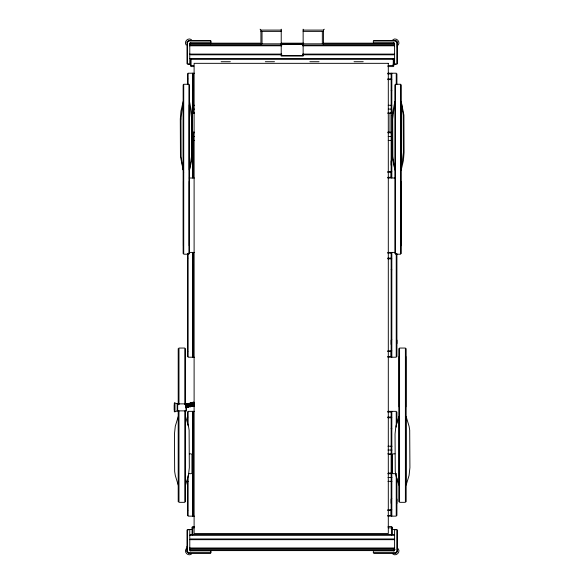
<?xml version="1.0" encoding="UTF-8"?>
<svg xmlns="http://www.w3.org/2000/svg" width="584" height="584" viewBox="0 0 584 584"><rect width="100%" height="100%" fill="white"/><g stroke="black" fill="none" stroke-linecap="round" stroke-linejoin="round"><path stroke-width="0.88" d="M178.974 404.69L178.974 348.049L184.792 348.049L184.792 404.69M187.011 546.42L187.011 551.727L188.537 553.252L210.569 553.252L210.569 551.727L211.036 551.53L211.036 552.778L188.734 552.778L187.486 551.53L187.486 529.542L192.231 529.542M187.449 424.13L187.457 412.012L187.836 412.012M187.449 269.501L187.457 253.566M187.449 84.3L187.457 73.876L187.836 73.876M188.128 253.587L188.128 357.218L194.355 357.218M188.128 84.622L188.128 73.204L194.355 73.204M193.209 428.43L193.209 413.092M193.209 269.501L193.209 254.164M193.209 90.294L193.209 74.964M281.225 29.2L281.225 56.042L303.14 56.042L303.14 29.2M391.149 515.351L391.149 499.057L391.827 498.707M391.149 356.423L391.149 340.129L391.827 339.779M391.149 177.215L391.149 160.921L391.827 160.571M396.908 499.057L396.908 515.475L396.529 515.475M396.908 340.129L396.908 356.547L396.529 356.547M396.908 503.35L396.908 502.51M397.354 47.355L397.354 42.048L395.828 40.522L373.796 40.522M192.202 403.208L192.932 404.909M192.129 403.332L193.1 405.201M186.019 406.639L186.004 406.172M194.202 403.712L194.012 402.661M191.618 403.23L191.326 404.347M191.326 402.719L190.369 403.099L190.041 404.31M187.501 406.281L186.625 404.529M185.668 404.413L187.26 404.661L187.654 406.026M187.931 405.573L186.683 407.121M186.997 406.201L186.515 407.172M186.048 406.844L185.997 405.734M186.055 405.639L185.968 407.442L187.114 406.822M187.23 406.559L187.208 405.493M190.114 403.639L190.924 402.653M189.333 406.902L190.384 405.194L189.464 403.617M188.121 407.048L188.844 405.895L188.61 404.668M178.208 416.633L175.288 426.247L174.448 434.08L174.66 471.522L175.288 475.427L178.208 485.049M185.559 485.049L188.479 475.427L189.318 467.594L189.107 430.16L188.479 426.247L185.559 416.633M398.806 416.633L395.886 426.247L395.047 434.08L395.259 471.522L395.886 475.427L398.806 485.049M406.157 485.049L409.077 475.427L409.917 467.594L409.705 430.16L409.077 426.247L406.157 416.633M188.705 406.216L188.588 404.756L187.084 403.873M188.523 406.187L188.267 404.661M188.537 530.009L188.734 529.542M373.322 42.245L373.322 40.997L395.631 40.997L395.828 40.522M188.537 553.252L188.734 552.778M395.631 64.24L395.828 63.765M192.479 406.362L193.852 404.77L192.829 402.814M189.026 405.822L189.136 404.807M186.376 406.603L186.04 405.026M398.208 45.034C400.799 41.756 396.156 37.12 392.886 39.705M186.157 548.741C183.566 552.019 188.201 556.661 191.479 554.07M192.552 405.055L192.698 404.106L191.917 403.347M191.223 403.756L191.654 403.318M187.084 403.829L188.289 403.566M186.858 406.741L185.968 407.581M188.077 403.931L189.406 403.106M192.304 402.726L193.173 402.091L194.143 402.266M191.355 405.822C192.954 405.771 193.224 403.361 191.574 403.164M189.888 406.413L190.136 404.369L188.376 403.464M188.282 403.865L189.362 403.332M323.434 45.129L323.434 30.091L324.273 29.2M188.223 406.705L187.734 407.157M187.814 406.61L186.15 407.471M193.413 402.807L193.151 403.814M187.011 63.765L187.011 42.048L188.537 40.522L210.569 40.522L210.569 43.815M190.442 64.24L187.486 64.24L187.486 42.245L188.734 40.997L211.036 40.997L211.036 42.245L210.569 42.048M387.637 73.876L391.149 73.876L391.82 73.204L391.82 178.01L391.149 177.339L391.149 172.287L387.637 172.287M387.637 253.084L391.149 253.084L391.82 252.412L391.82 357.218L391.149 356.547L387.637 356.547M387.637 412.012L391.149 412.012L391.82 411.34L391.82 516.146L391.149 515.475L387.637 515.475M373.322 551.53L373.322 552.778L395.631 552.778L396.879 551.53L396.879 529.542L392.134 529.542M373.796 553.252L395.828 553.252L397.354 551.727L397.354 530.009M191.924 405.617L192.479 405.216M193.698 132.75L194.348 132.123M387.915 113.537L390.017 113.537L390.659 112.909M186.055 407.252L186.734 405.946L185.938 404.705M188.822 406.296L188.355 406.61M190.26 405.902L190.88 404.675L189.99 403.741M190.202 405.946L190.815 404.427L189.201 403.573M193.143 405.8L192.559 406.187M188.523 406.347C189.917 405.617 188.858 403.515 187.442 403.96M192.829 406.165L193.815 404.113L192.464 402.573M189.464 403.77L190.194 403.486M186.588 403.909L187.668 403.493M189.756 45.691L190.639 45.092L281.787 45.092M394.609 54.203L393.726 54.801L302.578 54.801M189.756 539.572L190.639 538.981L393.726 538.981L394.609 539.572M394.609 548.084L393.726 548.683L190.639 548.683L189.756 548.084M186.121 407.763L186.661 407.347L185.88 407.851M193.932 405.252L193.508 405.486M188.778 406.632L187.858 407.011M190.625 406.756C192.494 406.201 192.552 403.223 190.45 403.062M189.588 403.456L190.742 403.325M185.325 404.325L186.917 404.223L187.902 405.332M187.61 403.69L188.106 403.5M193.618 405.303L194.122 404.975L192.851 405.449M187.756 403.88L189.201 403.814M194.319 405.96L192.078 406.15M187.238 407.369L185.822 407.705M192.063 528.009L194.53 527.724M177.178 410.88L174.981 411.822L174.981 402.924L177.178 403.873L186.515 403.873L186.515 410.88L177.178 410.88L177.178 403.873M395.631 40.997L396.879 42.245L397.354 42.048L397.354 63.765M187.486 551.53L187.011 551.727L187.011 530.009M192.567 406.318L191.377 406.632M188.814 406.771L189.231 406.865M190.311 406.858C192.297 406.53 192.742 403.434 190.61 402.975M194.092 406.07L192.589 406.194M188.216 407.201L188.596 407.099M188.325 407.121L187.588 407.282M174.302 404.821L174.302 409.931M186.354 407.647L186.741 407.588M191.282 402.945L190.18 403.654L190.274 404.88M193.413 402.945L194.122 403.142M260.092 29.2L260.924 30.091L281.225 30.091M303.14 30.091L323.434 30.091M260.924 31.383L281.225 31.383M303.14 31.383L323.434 31.383M211.036 42.982L189.778 42.982L189.778 64.24M373.322 42.982L394.587 42.982L394.587 64.24M260.245 43.172L190.91 43.172L189.756 44.085L260.245 44.085M281.225 43.172L303.709 43.172M323.667 43.172L393.455 43.172L394.609 44.085L324.12 44.085M260.924 43.836L323.434 43.836M281.225 44.085L303.14 44.085M281.225 44.391L303.14 44.391M302.578 45.092L393.726 45.092L394.609 45.691M281.736 45.793L189.756 45.793M302.629 45.793L394.609 45.793M189.756 54.1L281.736 54.093M302.629 54.093L394.609 54.1M281.787 54.801L190.639 54.801L189.756 54.203M281.225 55.487L303.14 55.487M221.161 61.714L230.322 61.714M265.326 61.714L274.487 61.714M309.878 61.714L319.039 61.714M354.043 61.714L363.204 61.714M392.952 64.24L396.879 64.24L396.879 42.245M191.092 65.459L193.742 65.459M387.973 65.459L393.273 65.459M193.822 66.591L191.092 66.591L191.092 58.904L190.515 59.488L190.515 66.014M387.82 66.591L393.273 66.591L393.273 58.904L393.85 59.488L393.85 66.014M387.776 73.204L396.237 73.204L396.237 84.622M187.457 78.928L187.836 78.928M387.637 78.928L391.149 78.928M387.776 79.599L391.82 79.599M192.589 105.273L194.45 105.273M388.236 105.273L391.776 105.273M192.589 109.098L194.45 109.098M388.236 109.098L391.776 109.098M192.056 112.909L194.487 112.909M387.791 112.909L393.127 112.909M387.915 132.123L390.017 132.123L390.659 132.75M192.056 132.75L194.487 132.75M387.791 132.75L392.302 132.75M192.589 136.568L194.45 136.568M388.236 136.568L391.776 136.568M192.589 140.394L194.45 140.394M388.236 140.394L391.776 140.394M387.776 171.616L391.82 171.616M387.637 177.339L391.149 177.339M189.223 178.01L194.355 178.01M387.776 178.01L395.134 178.01M189.223 252.412L194.355 252.412M387.776 252.412L395.134 252.412M187.457 258.135L187.836 258.135M387.637 258.135L391.149 258.135M387.776 258.807L391.82 258.807M387.776 350.823L391.82 350.823M187.457 351.495L187.836 351.495M387.637 351.495L391.149 351.495L391.149 356.547M187.836 356.547L187.457 356.547L187.449 267.078M387.776 357.218L396.237 357.218L396.237 253.587M194.355 411.34L188.128 411.34L188.128 425.787M387.776 411.34L396.237 411.34L396.237 427.167M187.457 417.064L187.836 417.064M387.637 417.064L391.149 417.064M387.776 417.735L391.82 417.735M387.966 446.212L391.959 446.212M387.966 450.038L391.959 450.038M189.326 453.848L191.099 453.848L191.953 454.476L191.953 473.062L191.099 473.69L188.442 473.69M387.696 453.848L391.988 453.848M395.032 453.848L393.266 453.848L392.411 454.476L392.411 473.062L393.266 473.69L395.923 473.69M388.455 454.476L392.003 454.476M388.455 473.062L392.003 473.062M387.696 473.69L391.988 473.69M387.966 477.508L391.959 477.508M186.318 481.333L188.179 481.333M387.966 481.333L391.959 481.333M387.776 509.752L391.82 509.752M187.457 510.423L187.836 510.423M387.637 510.423L391.149 510.423L391.149 515.475M187.836 515.475L187.457 515.475L187.449 477.106M194.355 516.146L188.128 516.146L188.128 475.339M387.776 516.146L396.237 516.146L396.237 473.558M194.53 526.476L192.72 526.476L192.72 534.966M388.017 526.476L391.638 526.476L391.638 534.966M388.031 527.724L392.302 528.009M189.756 539.674L394.609 539.674M189.756 547.982L394.609 547.982M211.036 550.8L189.778 550.8L189.778 529.542M373.322 550.8L394.587 550.8L394.587 529.542M185.478 404.267L186.347 404.398M192.954 405.406L191.851 405.048M187.114 404.091L188.07 404.478M189.618 403.34L190.114 403.471M189.961 406.515L190.347 406.588M190.012 406.574L190.413 406.654M188.15 403.77L188.647 403.967M187.011 42.048L187.486 42.245M396.879 551.53L397.354 551.727M194.056 402.777C194.625 403.602 192.552 402.31 193.275 403.909M192.311 405.303L191.866 405.011M191.479 39.705C188.201 37.12 183.566 41.756 186.157 45.034M392.886 554.07C396.156 556.661 400.799 552.019 398.208 548.741M391.149 90.294L391.827 90.651M391.149 269.501L391.827 269.852M391.149 428.43L391.827 428.78M189.252 406.238L188.267 405.332M193.8 403.026L194.195 403.383M187.084 404.661L187.69 405.632M186.53 404.719L186.924 405.048M188.632 404.281L189.048 404.697M191.004 405.61L190.202 404.639M193.698 112.909L194.348 113.537M188.866 404.121L189.289 404.719M189.523 405.354L189.107 404.508M186.055 405.281L186.515 406.347M189.457 405.135L189.187 404.405M192.647 404.712L192.348 404.201M395.631 529.542L395.828 530.009M188.537 40.522L188.734 40.997M395.631 552.778L395.828 553.252M188.537 63.765L188.734 64.24M406.157 348.626L406.157 501.758M405.814 356.495L405.814 406.902M405.814 416.633L405.814 481.727M401.223 84.848L401.223 253.624M400.96 104.879L400.96 169.973M400.967 181.383L400.967 245.762M399.149 356.495L399.149 406.902M399.149 416.633L399.149 481.727M398.806 348.626L398.806 501.758M396.908 73.876L396.908 84.3M396.908 253.566L396.908 343.582M396.908 412.012L396.908 423.283M396.908 477.997L396.908 501.474M394.864 84.848L394.864 253.624M392.302 527.133L392.302 534.309M391.149 73.876L391.149 113.135M391.149 131.845L391.149 165.221M391.149 253.084L391.149 344.429M391.149 412.012L391.149 503.35M390.017 113.537L390.017 132.123M322.339 31.383L322.339 43.836M262.026 31.383L262.026 43.836M260.924 30.091L260.924 45.129M193.209 78.928L193.209 73.876L192.537 73.204L192.537 178.01L193.209 177.339L193.209 131.845M193.209 86.001L193.209 113.135M193.209 258.135L193.209 253.084L192.537 252.412L192.537 357.218L193.209 356.547L193.209 265.209M193.209 417.064L193.209 412.012L192.537 411.34L192.537 516.146L193.209 515.475L193.209 424.13M192.063 527.133L192.063 534.309M189.501 84.848L189.501 253.624M189.238 104.879L189.238 169.973M189.238 181.383L189.238 245.762M187.449 502.51L187.449 503.35M186.011 403.873L186.011 410.88M185.559 348.626L185.559 404.705M185.559 410.472L185.559 501.758M184.792 410.888L184.792 502.335L178.974 502.335L178.974 410.888M183.398 104.879L183.398 169.973M183.398 181.383L183.398 245.762M183.142 84.848L183.142 253.624M178.208 348.626L178.208 404.705M178.208 410.472L178.208 501.758M177.689 403.873L177.689 410.88M174.441 402.924L174.441 411.822M174.302 403.062L174.302 411.691M191.238 404.427A0.978 0.759 49.5 0 1 191.18 403.909M393.66 550.989A1.467 1.467 0 0 1 395.127 549.522M190.099 549.799A1.467 1.467 0 0 1 190.705 550.989M394.674 44.187A1.467 1.467 0 0 1 393.66 42.793M190.705 42.793A1.467 1.467 0 0 1 189.691 44.187M180.96 119.026L181.12 156.381L183.142 169.973L180.449 156.446L180.295 119.005L180.93 111.172L183.142 101.558L180.96 119.026M183.719 172.192L183.719 254.208L188.924 254.208L188.924 84.264L183.719 84.264L183.719 172.192M191.676 119.026L191.523 156.381L189.501 169.973L191.713 160.352L192.348 152.519L192.187 115.085L189.501 101.558L191.676 119.026M395.441 179.164L395.441 254.208L400.646 254.208L400.646 84.264L395.441 84.264L395.441 179.164M399.573 409.121L399.573 502.335L405.391 502.335L405.391 348.049L399.573 348.049L399.573 409.121M392.171 115.085L392.171 156.446L394.864 169.973L392.842 156.381L392.682 119.026L394.864 101.558L392.171 115.085M403.398 152.497L401.223 169.973L403.434 160.352L404.07 152.519L403.909 115.085L401.223 101.558L403.245 115.143L403.398 152.497M394.609 58.436L393.455 59.349L190.91 59.349L189.756 58.436L394.609 58.436M190.91 534.426L189.756 535.338L394.609 535.338L393.455 534.426L190.91 534.426M394.609 549.697L393.455 550.602L190.91 550.602L189.756 549.697L394.609 549.697M388.302 63.335L194.107 63.335L194.107 533.52L388.302 533.52L388.302 63.335"/></g></svg>
